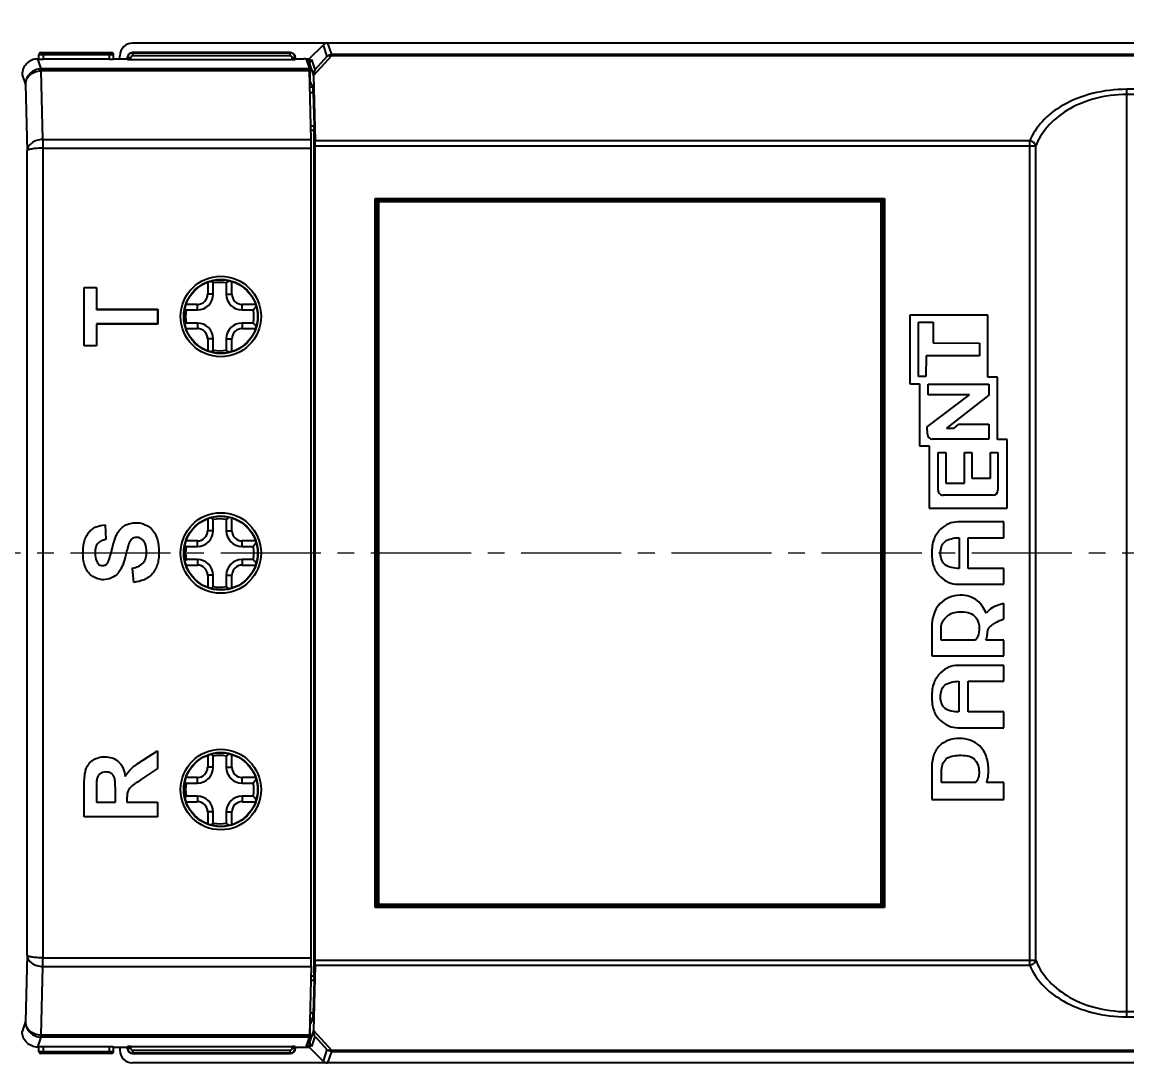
# Model space of a CAD drawing. Header units: millimetres. Extents: x 5329 to 6973, y -914 to -356.
# Drawn here: x 6425.6 to 6530.7, y -530 to -431 of the extents above; entities that cross this region are included whole.
import ezdxf

# ---------------------------------------------------------------- set-up
doc = ezdxf.new("R2010")
doc.units = ezdxf.units.MM
doc.header["$PDMODE"] = 3
doc.header["$PDSIZE"] = 1
doc.linetypes.add('CENTER', pattern=[17.8, 10.75, -2.35, 2.35, -2.35])
doc.linetypes.add('CENTER2', pattern=[28.575, 19.05, -3.175, 3.175, -3.175])
doc.layers.get('0').update_dxf_attribs({"linetype": 'CONTINUOUS'})
doc.layers.get('Defpoints').update_dxf_attribs({"linetype": 'CONTINUOUS'})
doc.layers.add('3', color=112, linetype='CENTER', lineweight=15)
doc.layers.add('Dim', color=1, linetype='CONTINUOUS')
doc.styles.add('OMI-1', font='arial.ttf', dxfattribs={"oblique": 1})
doc.dimstyles.new('1', dxfattribs={"dimtxt": 4, "dimasz": 2.5, "dimexe": 0.8, "dimexo": 0.3, "dimgap": 0.5, "dimtad": 1, "dimtoh": 1, "dimdec": 1, "dimzin": 0, "dimdsep": 46, "dimtxsty": 'OMI-1', "dimcen": 0, "dimclrd": 256, "dimclre": 256, "dimclrt": 256, "dimadec": 0, "dimazin": 0, "dimtfac": 0.8, "dimtdec": 1, "dimtix": 1, "dimtmove": 0, "dimatfit": 3, "dimfxl": 1, "dimtolj": 1, "dimtzin": 0, "dimarcsym": 0})

# ---------------------------------------------------------------- blocks, each defined once
blk = doc.blocks.new('*D6098')
at = {"layer": 'Defpoints', "color": 0}
for p in [(6396.95, -413.21), (6396.95, -446.49), (6650.95, -446.49)]:
    blk.add_point(p, dxfattribs=at)
at = {"layer": 'Dim', "lineweight": -2}
for p, q in [((6396.95, -446.19), (6396.95, -412.41)), ((6650.95, -446.19), (6650.95, -412.41)), ((6648.45, -413.21), (6399.45, -413.21))]:
    blk.add_line(p, q, dxfattribs=at)
at = {"layer": 'Dim'}
for points in [[(6399.45, -412.79), (6399.45, -413.62), (6396.95, -413.21)], [(6648.45, -413.62), (6648.45, -412.79), (6650.95, -413.21)]]:
    blk.add_solid(points, dxfattribs=at)
at = {"layer": 'Dim', "insert": (6523.95, -410.66), "char_height": 4, "attachment_point": 5, "style": 'OMI-1'}
blk.add_mtext('\\A1;254.0', dxfattribs=at)
blk = doc.blocks.new('*D6110')
at = {"layer": 'Defpoints', "color": 0}
for p in [(6656.95, -404.36), (6390.95, -445.05), (6656.95, -445.05)]:
    blk.add_point(p, dxfattribs=at)
at = {"layer": 'Dim', "lineweight": -2}
for p, q in [((6390.95, -444.75), (6390.95, -403.56)), ((6393.45, -404.36), (6654.45, -404.36)), ((6656.95, -444.75), (6656.95, -403.56))]:
    blk.add_line(p, q, dxfattribs=at)
at = {"layer": 'Dim'}
for points in [[(6393.45, -403.94), (6393.45, -404.77), (6390.95, -404.36)], [(6654.45, -404.77), (6654.45, -403.94), (6656.95, -404.36)]]:
    blk.add_solid(points, dxfattribs=at)
at = {"layer": 'Dim', "insert": (6523.95, -401.82), "char_height": 4, "attachment_point": 5, "style": 'OMI-1'}
blk.add_mtext('\\A1;266.0', dxfattribs=at)

msp = doc.modelspace()

# ---------------------------------------------------------------- linework, layer by layer
at = {"color": 7, "linetype": 'Continuous'}
for p, q in [((6640.75, -433.05), (6436.15, -433.05)), ((6452.95, -434.55), (6454.27, -433.23)), ((6454.27, -433.23), (6454.63, -434.32)), ((6454.69, -433.05), (6455.06, -434.14)), ((6427.47, -435.5), (6427.15, -434.55)), ((6427.15, -434.55), (6427.25, -434.55)), ((6427.25, -434.55), (6427.25, -434.15)), ((6434.35, -434.15), (6427.25, -434.15)), ((6427.45, -433.95), (6434.15, -433.95)), ((6427.65, -433.95), (6427.65, -434.57)), ((6433.95, -434.57), (6427.65, -434.57)), ((6433.95, -434.57), (6433.95, -433.95)), ((6434.35, -434.55), (6434.35, -434.15)), ((6434.35, -434.55), (6435.65, -434.55)), ((6434.95, -434.55), (6434.95, -434.25)), ((6435.65, -434.45), (6435.65, -434.55)), ((6435.66, -434.6), (6435.66, -434.45)), ((6435.96, -434.45), (6435.66, -434.45)), ((6435.96, -434.45), (6435.96, -434.61)), ((6435.96, -434.61), (6451.33, -434.61)), ((6436.15, -433.95), (6436.15, -434.27)), ((6451.15, -433.95), (6436.15, -433.95)), ((6436.15, -433.97), (6451.15, -433.97)), ((6451.15, -434.27), (6436.15, -434.27)), ((6451.15, -434.27), (6451.15, -433.95)), ((6451.33, -434.61), (6451.33, -434.45)), ((6451.63, -434.45), (6451.33, -434.45)), ((6451.63, -434.45), (6451.63, -434.6)), ((6451.65, -434.55), (6451.65, -434.45)), ((6451.65, -434.55), (6452.45, -434.55)), ((6452.57, -434.55), (6452.95, -434.55)), ((6452.65, -434.56), (6452.97, -435.5)), ((6453.09, -434.7), (6452.7, -434.7)), ((6453.11, -434.69), (6452.81, -435)), ((6452.95, -434.55), (6453.09, -434.7)), ((6453.1, -434.71), (6453.2, -434.61)), ((6453.52, -435.56), (6453.2, -434.61)), ((6455.06, -434.25), (6453.36, -436.14)), ((6454.63, -434.32), (6453.52, -435.56)), ((6455.06, -434.25), (6455.06, -434.14)), ((6576.43, -434.14), (6455.06, -434.14)), ((6576.09, -434.25), (6455.06, -434.25)), ((6425.65, -436.05), (6425.96, -436.99)), ((6427.62, -442.22), (6427.46, -435.68)), ((6452.98, -435.68), (6427.46, -435.68)), ((6452.97, -435.5), (6427.47, -435.5)), ((6453.14, -442.22), (6452.98, -435.68)), ((6453.02, -435.03), (6453.02, -436.67)), ((6453.36, -436.04), (6453.02, -435.03)), ((6425.96, -436.99), (6426.12, -443.3)), ((6453.02, -436.67), (6453.31, -437.24)), ((6453.36, -436.14), (6453.52, -442.34)), ((6453.31, -437.24), (6453.01, -437.24)), ((6453.34, -437.78), (6453.03, -437.78)), ((6453.34, -437.78), (6453.42, -440.9)), ((6530.72, -525.66), (6530.72, -437.44)), ((6564.06, -437.44), (6530.72, -437.44)), ((6564.06, -437.93), (6530.72, -437.93)), ((6453.11, -440.9), (6453.42, -440.9)), ((6427.62, -442.22), (6453.14, -442.22)), ((6453.12, -441.31), (6453.42, -441.31)), ((6453.42, -521.79), (6453.42, -441.31)), ((6521.48, -442.34), (6453.52, -442.34)), ((6521.48, -520.76), (6521.48, -442.34)), ((6426.12, -519.8), (6426.12, -443.3)), ((6427.62, -443.04), (6427.62, -520.06)), ((6427.62, -443.04), (6453.15, -443.04)), ((6453.15, -520.06), (6453.15, -443.04)), ((6453.52, -520.27), (6453.52, -442.83)), ((6453.52, -442.83), (6522.06, -442.83)), ((6522.06, -520.27), (6522.06, -442.83)), ((6459.22, -515.28), (6459.22, -447.82)), ((6459.42, -448.02), (6459.22, -447.82)), ((6459.22, -447.82), (6507.67, -447.82)), ((6459.26, -447.86), (6459.22, -447.82)), ((6459.29, -447.9), (6459.26, -447.86)), ((6459.41, -448.02), (6459.4, -448)), ((6459.42, -448.02), (6459.41, -448.02)), ((6459.42, -515.08), (6459.42, -448.02)), ((6459.42, -448.02), (6507.47, -448.02)), ((6459.45, -448.05), (6459.45, -515.05)), ((6507.45, -448.05), (6459.45, -448.05)), ((6459.55, -448.15), (6459.55, -514.95)), ((6507.35, -448.15), (6459.55, -448.15)), ((6507.35, -514.95), (6507.35, -448.15)), ((6507.45, -515.05), (6507.45, -448.05)), ((6507.47, -448.02), (6507.67, -447.82)), ((6507.47, -448.02), (6507.47, -515.08)), ((6507.47, -448.02), (6507.48, -448.02)), ((6507.48, -448.02), (6507.49, -448)), ((6507.6, -447.9), (6507.64, -447.86)), ((6507.64, -447.86), (6507.67, -447.82)), ((6507.67, -447.82), (6507.67, -515.28)), ((6443.3, -455.78), (6443.3, -456.93)), ((6443.82, -456.93), (6443.82, -455.86)), ((6445.07, -455.86), (6445.07, -456.93)), ((6445.6, -456.93), (6445.6, -455.72)), ((6431.55, -461.85), (6431.55, -456.29)), ((6431.56, -456.3), (6431.55, -456.29)), ((6431.55, -456.29), (6432.73, -456.29)), ((6431.56, -461.84), (6431.56, -456.3)), ((6431.56, -456.3), (6432.72, -456.3)), ((6432.72, -456.3), (6432.73, -456.29)), ((6432.72, -456.3), (6432.72, -458.37)), ((6432.73, -456.29), (6432.73, -458.36)), ((6443.82, -456.93), (6443.3, -456.93)), ((6445.07, -456.93), (6445.6, -456.93)), ((6442.32, -457.9), (6441.25, -457.9)), ((6442.32, -458.43), (6442.32, -457.9)), ((6446.57, -458.43), (6446.57, -457.9)), ((6447.85, -457.9), (6446.57, -457.9)), ((6432.72, -458.37), (6432.73, -458.36)), ((6432.72, -458.37), (6438.54, -458.37)), ((6432.73, -458.36), (6438.55, -458.36)), ((6438.54, -458.37), (6438.55, -458.36)), ((6438.54, -458.37), (6438.54, -459.76)), ((6438.55, -458.36), (6438.55, -459.77)), ((6441.26, -458.43), (6442.32, -458.43)), ((6446.57, -458.43), (6447.64, -458.43)), ((6510.08, -458.91), (6510.08, -465.44)), ((6517.51, -458.91), (6510.08, -458.91)), ((6517.51, -464.83), (6517.51, -458.91)), ((6432.72, -459.76), (6432.72, -461.84)), ((6432.72, -459.76), (6432.73, -459.77)), ((6438.54, -459.76), (6432.72, -459.76)), ((6432.73, -459.77), (6432.73, -461.85)), ((6438.55, -459.77), (6432.73, -459.77)), ((6438.54, -459.76), (6438.55, -459.77)), ((6441.25, -460.2), (6442.32, -460.2)), ((6442.32, -459.67), (6441.26, -459.67)), ((6442.32, -459.67), (6442.32, -460.2)), ((6446.57, -459.67), (6446.57, -460.2)), ((6447.64, -459.67), (6446.57, -459.67)), ((6446.57, -460.2), (6447.85, -460.2)), ((6510.89, -464.77), (6510.89, -459.58)), ((6510.89, -459.58), (6512.29, -459.58)), ((6512.29, -459.58), (6512.29, -461.57)), ((6443.3, -461.17), (6443.3, -462.32)), ((6443.82, -461.17), (6443.3, -461.17)), ((6443.82, -462.24), (6443.82, -461.17)), ((6445.07, -461.17), (6445.07, -462.24)), ((6445.07, -461.17), (6445.6, -461.17)), ((6445.6, -462.38), (6445.6, -461.17)), ((6431.56, -461.84), (6431.55, -461.85)), ((6432.73, -461.85), (6431.55, -461.85)), ((6432.72, -461.84), (6431.56, -461.84)), ((6432.72, -461.84), (6432.73, -461.85)), ((6512.29, -461.57), (6516.7, -461.58)), ((6516.7, -461.58), (6516.7, -462.78)), ((6511.62, -462.79), (6511.61, -464.77)), ((6516.7, -462.78), (6511.62, -462.79)), ((6510.08, -465.44), (6510.99, -465.44)), ((6511.61, -464.77), (6510.89, -464.77)), ((6510.99, -465.44), (6510.99, -471.36)), ((6518.42, -464.83), (6517.51, -464.83)), ((6518.42, -470.75), (6518.42, -464.83)), ((6511.74, -469.53), (6515.76, -466.5)), ((6511.83, -466.51), (6511.83, -465.48)), ((6511.83, -465.48), (6517.58, -465.48)), ((6515.76, -466.5), (6511.83, -466.51)), ((6517.58, -465.48), (6517.59, -466.52)), ((6517.59, -466.52), (6513.55, -469.67)), ((6511.75, -470.23), (6511.74, -469.53)), ((6513.55, -469.67), (6514.29, -469.67)), ((6514.29, -469.67), (6514.75, -469.3)), ((6514.75, -469.3), (6517.58, -469.29)), ((6517.58, -469.29), (6517.58, -470.71)), ((6517.58, -470.71), (6512.23, -470.71)), ((6510.99, -471.36), (6511.9, -471.36)), ((6511.9, -471.36), (6511.9, -477.28)), ((6519.34, -470.75), (6518.42, -470.75)), ((6519.34, -477.28), (6519.34, -470.75)), ((6512.77, -475.57), (6512.78, -471.98)), ((6512.78, -471.98), (6513.49, -471.98)), ((6513.49, -471.98), (6513.49, -474.9)), ((6515.26, -474.9), (6515.26, -471.98)), ((6515.26, -471.98), (6515.98, -471.98)), ((6515.98, -471.98), (6515.98, -474.42)), ((6517.74, -474.42), (6517.74, -471.98)), ((6517.74, -471.98), (6518.46, -471.98)), ((6518.46, -471.98), (6518.46, -475.56)), ((6513.49, -474.9), (6515.26, -474.9)), ((6515.98, -474.42), (6517.74, -474.42)), ((6517.97, -476.05), (6513.26, -476.06)), ((6511.9, -477.28), (6519.34, -477.28)), ((6433.54, -478.87), (6433.55, -478.86)), ((6433.54, -478.87), (6433.6, -480.26)), ((6435.4, -478.95), (6435.4, -478.94)), ((6436.51, -478.67), (6436.51, -478.66)), ((6437.63, -479), (6437.64, -478.99)), ((6443.3, -478.29), (6443.3, -479.43)), ((6443.82, -479.43), (6443.82, -478.36)), ((6445.07, -478.36), (6445.07, -479.43)), ((6445.6, -479.43), (6445.6, -478.22)), ((6519.03, -478.59), (6514.65, -478.59)), ((6519.03, -480.09), (6519.03, -478.59)), ((6432.01, -479.57), (6432.01, -479.56)), ((6434.69, -479.72), (6434.69, -479.71)), ((6436.51, -480.06), (6436.51, -480.07)), ((6438.41, -479.94), (6438.42, -479.94)), ((6443.82, -479.43), (6443.3, -479.43)), ((6445.07, -479.43), (6445.6, -479.43)), ((6514.77, -480.09), (6514.77, -483.01)), ((6515.64, -483.01), (6515.64, -480.09)), ((6515.64, -480.09), (6519.03, -480.09)), ((6432.83, -480.66), (6432.84, -480.66)), ((6433.6, -480.26), (6433.61, -480.27)), ((6435.78, -480.72), (6435.79, -480.73)), ((6436.09, -480.21), (6436.09, -480.22)), ((6437.2, -480.41), (6437.19, -480.42)), ((6442.32, -480.4), (6441.24, -480.4)), ((6441.26, -480.93), (6442.32, -480.93)), ((6442.32, -480.93), (6442.32, -480.4)), ((6446.57, -480.93), (6446.57, -480.4)), ((6447.85, -480.4), (6446.57, -480.4)), ((6446.57, -480.93), (6447.64, -480.93)), ((6431.44, -481.54), (6431.43, -481.54)), ((6432.59, -481.56), (6432.6, -481.56)), ((6434.19, -481.24), (6434.18, -481.24)), ((6435.48, -481.86), (6435.49, -481.86)), ((6437.49, -481.45), (6437.48, -481.45)), ((6438.66, -481.46), (6438.67, -481.46)), ((6442.32, -482.17), (6441.26, -482.17)), ((6442.32, -482.17), (6442.32, -482.7)), ((6446.57, -482.17), (6446.57, -482.7)), ((6447.64, -482.17), (6446.57, -482.17)), ((6431.68, -482.92), (6431.67, -482.92)), ((6432.84, -482.53), (6432.85, -482.52)), ((6433.29, -482.75), (6433.29, -482.75)), ((6433.72, -482.54), (6433.71, -482.54)), ((6436.15, -482.98), (6436.14, -482.97)), ((6436.28, -484.34), (6436.15, -482.98)), ((6437.16, -482.48), (6437.16, -482.47)), ((6441.24, -482.7), (6442.32, -482.7)), ((6446.57, -482.7), (6447.85, -482.7)), ((6519.03, -483.01), (6515.64, -483.01)), ((6519.03, -484.51), (6519.03, -483.01)), ((6432.39, -483.79), (6432.38, -483.8)), ((6433.38, -484.09), (6433.38, -484.1)), ((6434.79, -483.45), (6434.79, -483.45)), ((6436.28, -484.34), (6436.27, -484.35)), ((6438.06, -483.5), (6438.06, -483.5)), ((6443.3, -483.67), (6443.3, -484.81)), ((6443.82, -483.67), (6443.3, -483.67)), ((6443.82, -484.74), (6443.82, -483.67)), ((6445.07, -483.67), (6445.07, -484.74)), ((6445.07, -483.67), (6445.6, -483.67)), ((6445.6, -484.88), (6445.6, -483.67)), ((6514.65, -484.51), (6519.03, -484.51)), ((6519.03, -487.81), (6519.03, -486.36)), ((6512.17, -488.58), (6512.17, -491.34)), ((6513.05, -489.83), (6513.05, -488.63)), ((6516.32, -489.83), (6513.05, -489.83)), ((6519.03, -489.83), (6517.32, -489.83)), ((6519.03, -491.34), (6519.03, -489.83)), ((6512.17, -491.34), (6519.03, -491.34)), ((6519.03, -492.25), (6514.65, -492.25)), ((6519.03, -493.75), (6519.03, -492.25)), ((6514.74, -493.75), (6514.74, -496.67)), ((6515.64, -496.67), (6515.64, -493.75)), ((6515.64, -493.75), (6519.03, -493.75)), ((6519.03, -496.67), (6515.64, -496.67)), ((6519.03, -498.17), (6519.03, -496.67)), ((6514.65, -498.17), (6519.03, -498.17)), ((6437.19, -501.22), (6438.54, -500.37)), ((6438.54, -500.37), (6438.54, -502.04)), ((6443.3, -500.78), (6443.3, -501.93)), ((6443.82, -501.93), (6443.82, -500.86)), ((6445.07, -500.86), (6445.07, -501.93)), ((6445.6, -501.93), (6445.6, -500.72)), ((6438.54, -502.04), (6437.02, -503.06)), ((6438.54, -502.04), (6438.55, -502.05)), ((6443.82, -501.93), (6443.3, -501.93)), ((6445.07, -501.93), (6445.6, -501.93)), ((6512.17, -502.24), (6512.17, -505)), ((6437.02, -503.06), (6437.03, -503.07)), ((6442.32, -502.9), (6441.25, -502.9)), ((6442.32, -503.43), (6442.32, -502.9)), ((6446.57, -503.43), (6446.57, -502.9)), ((6447.85, -502.9), (6446.57, -502.9)), ((6513.09, -503.39), (6513.09, -502.29)), ((6431.56, -506.64), (6431.56, -503.67)), ((6432.72, -504.13), (6432.72, -505.25)), ((6434.52, -505.25), (6434.52, -504.19)), ((6435.7, -504.24), (6435.71, -504.24)), ((6435.99, -503.81), (6436, -503.81)), ((6441.26, -503.43), (6442.32, -503.43)), ((6446.57, -503.43), (6447.64, -503.43)), ((6516.34, -503.39), (6513.09, -503.39)), ((6519.03, -503.39), (6517.37, -503.39)), ((6519.03, -505), (6519.03, -503.39)), ((6432.72, -505.25), (6434.52, -505.25)), ((6435.62, -504.95), (6435.62, -505.25)), ((6435.63, -504.95), (6435.62, -504.95)), ((6435.62, -505.25), (6438.54, -505.25)), ((6438.54, -505.25), (6438.54, -506.64)), ((6441.25, -505.2), (6442.32, -505.2)), ((6442.32, -504.67), (6441.26, -504.67)), ((6442.32, -504.67), (6442.32, -505.2)), ((6446.57, -504.67), (6446.57, -505.2)), ((6447.64, -504.67), (6446.57, -504.67)), ((6446.57, -505.2), (6447.85, -505.2)), ((6512.17, -505), (6519.03, -505)), ((6443.3, -506.17), (6443.3, -507.32)), ((6443.82, -506.17), (6443.3, -506.17)), ((6443.82, -507.24), (6443.82, -506.17)), ((6445.07, -506.17), (6445.07, -507.24)), ((6445.07, -506.17), (6445.6, -506.17)), ((6445.6, -507.38), (6445.6, -506.17)), ((6438.54, -506.64), (6431.56, -506.64)), ((6459.42, -515.08), (6459.22, -515.28)), ((6459.26, -515.24), (6459.22, -515.28)), ((6507.67, -515.28), (6459.22, -515.28)), ((6459.29, -515.2), (6459.26, -515.24)), ((6459.41, -515.08), (6459.4, -515.09)), ((6459.42, -515.08), (6459.41, -515.08)), ((6507.47, -515.08), (6459.42, -515.08)), ((6459.45, -515.05), (6507.45, -515.05)), ((6459.55, -514.95), (6507.35, -514.95)), ((6507.47, -515.08), (6507.67, -515.28)), ((6507.47, -515.08), (6507.48, -515.08)), ((6507.48, -515.08), (6507.49, -515.09)), ((6507.6, -515.2), (6507.64, -515.24)), ((6507.64, -515.24), (6507.67, -515.28)), ((6426.12, -519.8), (6425.96, -526.1)), ((6427.62, -520.06), (6453.15, -520.06)), ((6427.46, -527.42), (6427.62, -520.88)), ((6427.62, -520.88), (6453.14, -520.88)), ((6453.14, -520.88), (6452.98, -527.42)), ((6453.52, -520.76), (6453.36, -526.96)), ((6453.52, -520.27), (6522.06, -520.27)), ((6453.52, -520.76), (6521.48, -520.76)), ((6453.42, -522.2), (6453.11, -522.2)), ((6453.42, -521.79), (6453.12, -521.79)), ((6453.42, -522.2), (6453.34, -525.32)), ((6453.34, -525.32), (6453.03, -525.32)), ((6530.72, -525.17), (6539.98, -525.17)), ((6425.96, -526.1), (6425.65, -527.05)), ((6453.31, -525.86), (6453.01, -525.86)), ((6453.31, -525.86), (6453.02, -526.43)), ((6530.72, -525.66), (6539.98, -525.66)), ((6452.98, -527.42), (6427.46, -527.42)), ((6453.02, -526.43), (6453.02, -528.07)), ((6453.02, -528.07), (6453.36, -527.05)), ((6453.36, -526.96), (6455.06, -528.85)), ((6427.15, -528.55), (6427.47, -527.6)), ((6452.97, -527.6), (6427.47, -527.6)), ((6435.66, -528.65), (6435.66, -528.5)), ((6435.96, -528.49), (6435.96, -528.65)), ((6435.96, -528.49), (6451.33, -528.49)), ((6451.33, -528.65), (6451.33, -528.49)), ((6451.63, -528.5), (6451.63, -528.65)), ((6452.65, -528.54), (6452.97, -527.6)), ((6452.7, -528.4), (6453.09, -528.4)), ((6453.11, -528.41), (6452.81, -528.1)), ((6452.95, -528.55), (6453.09, -528.4)), ((6453.2, -528.49), (6453.1, -528.39)), ((6453.2, -528.49), (6453.52, -527.54)), ((6453.52, -527.54), (6454.63, -528.78)), ((6427.15, -528.55), (6427.25, -528.55)), ((6427.25, -528.95), (6427.25, -528.55)), ((6427.25, -528.95), (6434.35, -528.95)), ((6434.15, -529.15), (6427.45, -529.15)), ((6427.65, -528.53), (6427.65, -529.15)), ((6433.95, -528.53), (6427.65, -528.53)), ((6433.95, -529.15), (6433.95, -528.53)), ((6434.35, -528.95), (6434.35, -528.55)), ((6434.35, -528.55), (6435.65, -528.55)), ((6434.95, -528.55), (6434.95, -528.85)), ((6435.65, -528.55), (6435.65, -528.65)), ((6435.66, -528.65), (6435.96, -528.65)), ((6436.15, -528.83), (6436.15, -529.15)), ((6436.15, -528.83), (6451.15, -528.83)), ((6451.15, -529.13), (6436.15, -529.13)), ((6436.15, -529.15), (6451.15, -529.15)), ((6451.15, -529.15), (6451.15, -528.83)), ((6451.33, -528.65), (6451.63, -528.65)), ((6451.65, -528.65), (6451.65, -528.55)), ((6451.65, -528.55), (6452.45, -528.55)), ((6452.57, -528.55), (6452.95, -528.55)), ((6454.27, -529.87), (6452.95, -528.55)), ((6454.63, -528.78), (6454.27, -529.87)), ((6455.06, -528.96), (6454.69, -530.05)), ((6455.06, -528.96), (6455.06, -528.85)), ((6455.06, -528.85), (6540.42, -528.85)), ((6455.06, -528.96), (6540.42, -528.96)), ((6640.75, -530.05), (6436.15, -530.05))]:
    msp.add_line(p, q, dxfattribs=at)
for centre, radius in [((6444.55, -459.05), 3.83), ((6444.55, -459.05), 3.53), ((6444.55, -459.05), 3.5), ((6444.55, -481.55), 3.83), ((6444.55, -481.55), 3.53), ((6444.55, -481.55), 3.5), ((6444.55, -504.05), 3.83), ((6444.55, -504.05), 3.53), ((6444.55, -504.05), 3.5)]:
    msp.add_circle(centre, radius, dxfattribs=at)
for centre, radius, start, end in [((6427.45, -434.15), 0.2, 90, 180), ((6434.15, -434.15), 0.2, 0, 90), ((6436.15, -434.45), 0.5, 90, 180), ((6436.15, -434.45), 0.484, 90, 180), ((6436.15, -434.45), 0.184, 90, 180), ((6451.15, -434.45), 0.5, 0, 90), ((6451.15, -434.45), 0.484, 0, 90), ((6451.15, -434.45), 0.184, 0, 90), ((6444.45, -459.05), 3.25, 78.9786, 101.0214), ((6442.32, -456.93), 1.5, 270, 0), ((6442.32, -456.93), 0.971, 270, 0), ((6446.57, -456.93), 1.5, 180, 270), ((6446.57, -456.93), 0.971, 180, 270), ((6444.45, -459.05), 3.25, 168.9786, 191.0214), ((6444.45, -459.05), 3.25, 348.9786, 11.0214), ((6442.32, -461.17), 1.5, 0, 90), ((6442.32, -461.17), 0.971, 0, 90), ((6446.57, -461.17), 1.5, 90, 180), ((6446.57, -461.17), 0.971, 90, 180), ((6444.45, -459.05), 3.25, 258.9786, 281.0214), ((6512.23, -470.23), 0.486, 180.2374, 270), ((6513.26, -475.57), 0.486, 179.9532, 270.0946), ((6517.97, -475.56), 0.486, 270.0946, 0.0249), ((6444.45, -481.55), 3.25, 78.9786, 101.0214), ((6442.32, -479.43), 1.5, 270, 0), ((6442.32, -479.43), 0.971, 270, 0), ((6446.57, -479.43), 1.5, 180, 270), ((6446.57, -479.43), 0.971, 180, 270), ((6444.45, -481.55), 3.25, 168.9786, 191.0214), ((6444.45, -481.55), 3.25, 348.9786, 11.0214), ((6442.32, -483.67), 1.5, 0, 90), ((6446.57, -483.67), 1.5, 90, 180), ((6442.32, -483.67), 0.971, 0, 90), ((6446.57, -483.67), 0.971, 90, 180), ((6444.45, -481.55), 3.25, 258.9786, 281.0214), ((6444.45, -504.05), 3.25, 78.9786, 101.0214), ((6442.32, -501.93), 1.5, 270, 0), ((6442.32, -501.93), 0.971, 270, 0), ((6446.57, -501.93), 1.5, 180, 270), ((6446.57, -501.93), 0.971, 180, 270), ((6444.45, -504.05), 3.25, 168.9786, 191.0214), ((6444.45, -504.05), 3.25, 348.9786, 11.0214), ((6442.32, -506.17), 1.5, 0, 90), ((6442.32, -506.17), 0.971, 0, 90), ((6446.57, -506.17), 1.5, 90, 180), ((6446.57, -506.17), 0.971, 90, 180), ((6444.45, -504.05), 3.25, 258.9786, 281.0214), ((6427.45, -528.95), 0.2, 180, 270), ((6434.15, -528.95), 0.2, 270, 0), ((6436.15, -528.65), 0.5, 180, 270), ((6436.15, -528.65), 0.484, 180, 270), ((6436.15, -528.65), 0.184, 180, 270), ((6451.15, -528.65), 0.5, 270, 0), ((6451.15, -528.65), 0.484, 270, 0), ((6451.15, -528.65), 0.184, 270, 0)]:
    msp.add_arc(centre, radius, start, end, dxfattribs=at)
for centre, major_axis, ratio, start_param, end_param in [((6436.15, -434.25), (0, 1.2), 0.999411, 0, 1.570796), ((6454.7, -433.65), (-0.19, 0.57), 0.998478, -0.32105, 0.463891), ((6427.65, -434.55), (0.4, 0), 0.052408, -3.141593, -1.570796), ((6433.95, -434.55), (0.4, 0), 0.052408, -1.570796, 0), ((6435.96, -434.6), (0.3, 0), 0.052408, -3.124139, -1.570796), ((6451.33, -434.6), (0.3, 0), 0.052408, -1.570796, -0.017453), ((6452.45, -434.56), (0.2, 0), 0.052408, 0.017453, 1.570796), ((6452.79, -435), (0.3, 0.3), 0.034899, -1.535868, 0.000021), ((6452.97, -436.5), (0, 1), 0.017455, -0.610865, -0.05236), ((6453.36, -436.64), (-0.012, 0.884), 0.017061, -0.972734, -0.838482), ((6453.31, -440.24), (0, 3), 0.017455, -0.610865, -0.034907), ((6453.41, -441.31), (0, 0.5), 0.017455, -1.570796, -0.610865), ((6453.13, -443.04), (0, 1), 0.017455, -1.570796, -0.610865), ((6453.51, -442.83), (0, 0.6), 0.017455, -1.570796, -0.610865), ((6453.13, -520.06), (0, 1), 0.017455, -2.530727, -1.570796), ((6453.51, -520.27), (0, 0.6), 0.017455, -2.530727, -1.570796), ((6453.41, -521.79), (0, 0.5), 0.017455, -2.530727, -1.570796), ((6453.31, -522.86), (0, 3), 0.017455, -3.106686, -2.530727), ((6452.97, -526.6), (0, 1), 0.017455, -3.089233, -2.530727), ((6453.36, -526.46), (0.012, 0.884), 0.017061, -2.303111, -2.168859), ((6435.96, -528.5), (0.3, 0), 0.052408, 1.570796, 3.124139), ((6451.33, -528.5), (0.3, 0), 0.052408, 0.017453, 1.570796), ((6452.79, -528.1), (0.3, -0.3), 0.034899, -0.000021, 1.535868), ((6427.65, -528.55), (0.4, 0), 0.052408, 1.570796, 3.141593), ((6433.95, -528.55), (0.4, 0), 0.052408, 0, 1.570796), ((6436.15, -528.85), (0, -1.2), 0.999411, -1.570796, 0), ((6452.45, -528.54), (0.2, 0), 0.052408, -1.570796, -0.017453), ((6454.7, -529.45), (0.19, 0.57), 0.998478, -3.605484, -2.820542)]:
    msp.add_ellipse(centre, major_axis=major_axis, ratio=ratio, start_param=start_param, end_param=end_param, dxfattribs=at)
for points, knots in [([(6427.15, -434.55), (6426.95, -434.55), (6426.56, -434.63), (6426.06, -434.96), (6425.73, -435.46), (6425.65, -435.85), (6425.65, -436.05)], [0, 0, 0, 0, 0.250016, 0.499935, 0.749909, 1, 1, 1, 1]), ([(6453.02, -435.03), (6453.02, -434.97), (6453.05, -434.86), (6453.08, -434.74), (6453.11, -434.69)], [0, 0, 0, 0, 0.498868, 1, 1, 1, 1]), ([(6454.63, -434.32), (6454.69, -434.27), (6454.83, -434.21), (6454.98, -434.23), (6455.06, -434.25)], [0, 0, 0, 0, 0.465464, 1, 1, 1, 1]), ([(6427.47, -435.5), (6427.27, -435.5), (6426.88, -435.58), (6426.38, -435.91), (6426.04, -436.41), (6425.96, -436.8), (6425.96, -436.99)], [0, 0, 0, 0, 0.251161, 0.501734, 0.751293, 1, 1, 1, 1]), ([(6425.96, -436.99), (6425.96, -436.82), (6426.05, -436.47), (6426.39, -436.04), (6426.88, -435.75), (6427.27, -435.69), (6427.46, -435.68)], [0, 0, 0, 0, 0.23338, 0.477244, 0.73428, 1, 1, 1, 1]), ([(6427.47, -435.5), (6427.46, -435.52), (6427.46, -435.58), (6427.46, -435.64), (6427.46, -435.68)], [0, 0, 0, 0, 0.296061, 1, 1, 1, 1]), ([(6453.52, -435.56), (6453.49, -435.59), (6453.4, -435.74), (6453.36, -435.91), (6453.36, -436.04)], [0, 0, 0, 0, 0.228365, 1, 1, 1, 1]), ([(6530.72, -437.44), (6529.61, -437.44), (6527.5, -437.69), (6524.72, -438.77), (6522.64, -440.33), (6521.75, -441.67), (6521.48, -442.34)], [0, 0, 0, 0, 0.301535, 0.572688, 0.803232, 1, 1, 1, 1]), ([(6530.72, -437.93), (6529.67, -437.93), (6527.67, -438.19), (6525.05, -439.28), (6523.12, -440.86), (6522.3, -442.18), (6522.06, -442.83)], [0, 0, 0, 0, 0.299145, 0.568422, 0.799431, 1, 1, 1, 1]), ([(6427.62, -442.22), (6427.43, -442.22), (6427.05, -442.28), (6426.56, -442.51), (6426.22, -442.86), (6426.12, -443.16), (6426.12, -443.3)], [0, 0, 0, 0, 0.288059, 0.555352, 0.790619, 1, 1, 1, 1]), ([(6427.62, -442.22), (6427.62, -442.28), (6427.62, -442.55), (6427.62, -442.82), (6427.62, -443.04)], [0, 0, 0, 0, 0.19504, 1, 1, 1, 1]), ([(6522.06, -442.83), (6522.04, -442.71), (6521.87, -442.47), (6521.62, -442.36), (6521.48, -442.34)], [0, 0, 0, 0, 0.477071, 1, 1, 1, 1]), ([(6427.62, -443.04), (6427.43, -443.04), (6427.08, -443.05), (6426.61, -443.1), (6426.31, -443.17), (6426.16, -443.24), (6426.12, -443.28), (6426.12, -443.3)], [0, 0, 0, 0, 0.368271, 0.681687, 0.897422, 0.961462, 1, 1, 1, 1]), ([(6443.82, -455.86), (6443.81, -455.84), (6443.73, -455.79), (6443.66, -455.73), (6443.61, -455.68)], [0, 0, 0, 0, 0.251903, 1, 1, 1, 1]), ([(6445.07, -455.86), (6445.09, -455.84), (6445.18, -455.77), (6445.27, -455.7), (6445.34, -455.64)], [0, 0, 0, 0, 0.252326, 1, 1, 1, 1]), ([(6447.64, -458.43), (6447.66, -458.4), (6447.75, -458.29), (6447.84, -458.17), (6447.91, -458.09)], [0, 0, 0, 0, 0.252873, 1, 1, 1, 1]), ([(6441.26, -458.43), (6441.25, -458.42), (6441.21, -458.37), (6441.17, -458.32), (6441.14, -458.28)], [0, 0, 0, 0, 0.251307, 1, 1, 1, 1]), ([(6441.26, -459.67), (6441.25, -459.68), (6441.21, -459.73), (6441.17, -459.78), (6441.14, -459.82)], [0, 0, 0, 0, 0.251297, 1, 1, 1, 1]), ([(6447.64, -459.67), (6447.66, -459.7), (6447.75, -459.81), (6447.84, -459.93), (6447.91, -460.01)], [0, 0, 0, 0, 0.25287, 1, 1, 1, 1]), ([(6443.82, -462.24), (6443.81, -462.25), (6443.73, -462.31), (6443.66, -462.37), (6443.61, -462.42)], [0, 0, 0, 0, 0.251903, 1, 1, 1, 1]), ([(6445.07, -462.24), (6445.09, -462.26), (6445.18, -462.33), (6445.27, -462.4), (6445.34, -462.46)], [0, 0, 0, 0, 0.252325, 1, 1, 1, 1]), ([(6432.01, -479.57), (6432.11, -479.46), (6432.32, -479.26), (6432.82, -478.97), (6433.25, -478.88), (6433.54, -478.87)], [0, 0, 0, 0, 0.250545, 0.501089, 1, 1, 1, 1]), ([(6434.69, -479.72), (6434.77, -479.56), (6434.98, -479.27), (6435.25, -479.04), (6435.4, -478.95)], [0, 0, 0, 0, 0.500082, 1, 1, 1, 1]), ([(6435.4, -478.95), (6435.56, -478.85), (6435.93, -478.7), (6436.32, -478.67), (6436.51, -478.67)], [0, 0, 0, 0, 0.499588, 1, 1, 1, 1]), ([(6436.51, -478.67), (6436.71, -478.67), (6437.1, -478.72), (6437.46, -478.89), (6437.63, -479)], [0, 0, 0, 0, 0.499882, 1, 1, 1, 1]), ([(6437.63, -479), (6437.81, -479.11), (6438.12, -479.39), (6438.33, -479.75), (6438.41, -479.94)], [0, 0, 0, 0, 0.499818, 1, 1, 1, 1]), ([(6443.82, -478.36), (6443.81, -478.34), (6443.73, -478.29), (6443.66, -478.23), (6443.61, -478.18)], [0, 0, 0, 0, 0.251899, 1, 1, 1, 1]), ([(6445.07, -478.36), (6445.09, -478.34), (6445.18, -478.27), (6445.27, -478.19), (6445.34, -478.14)], [0, 0, 0, 0, 0.252343, 1, 1, 1, 1]), ([(6514.65, -478.59), (6514.35, -478.59), (6513.74, -478.71), (6512.92, -479.27), (6512.24, -480.24), (6512.17, -481.11), (6512.17, -481.57)], [0, 0, 0, 0, 0.203752, 0.42072, 0.676809, 1, 1, 1, 1]), ([(6431.44, -481.54), (6431.44, -481.37), (6431.45, -481.02), (6431.54, -480.5), (6431.71, -480), (6431.9, -479.7), (6432.01, -479.57)], [0, 0, 0, 0, 0.250205, 0.50034, 0.750309, 1, 1, 1, 1]), ([(6434.19, -481.24), (6434.25, -480.98), (6434.39, -480.46), (6434.57, -479.95), (6434.69, -479.72)], [0, 0, 0, 0, 0.500128, 1, 1, 1, 1]), ([(6436.51, -480.06), (6436.44, -480.06), (6436.28, -480.09), (6436.15, -480.16), (6436.09, -480.21)], [0, 0, 0, 0, 0.500178, 1, 1, 1, 1]), ([(6437.2, -480.41), (6437.11, -480.31), (6436.91, -480.13), (6436.65, -480.06), (6436.51, -480.06)], [0, 0, 0, 0, 0.500964, 1, 1, 1, 1]), ([(6438.41, -479.94), (6438.46, -480.06), (6438.62, -480.55), (6438.66, -481.07), (6438.66, -481.46)], [0, 0, 0, 0, 0.250437, 1, 1, 1, 1]), ([(6514.77, -483.01), (6514.76, -483.01), (6514.52, -483.01), (6514.07, -482.96), (6513.43, -482.75), (6513.07, -482.21), (6512.95, -481.58), (6513.05, -480.95), (6513.39, -480.38), (6514.04, -480.16), (6514.51, -480.08), (6514.76, -480.09), (6514.77, -480.09)], [0, 0, 0, 0, 0.005412, 0.137632, 0.263122, 0.367241, 0.496164, 0.621107, 0.725471, 0.856375, 0.994744, 1, 1, 1, 1]), ([(6432.83, -480.66), (6432.78, -480.72), (6432.62, -481), (6432.59, -481.32), (6432.59, -481.56)], [0, 0, 0, 0, 0.251102, 1, 1, 1, 1]), ([(6433.6, -480.26), (6433.46, -480.29), (6433.17, -480.37), (6432.92, -480.54), (6432.83, -480.66)], [0, 0, 0, 0, 0.501236, 1, 1, 1, 1]), ([(6435.78, -480.72), (6435.75, -480.82), (6435.7, -481), (6435.59, -481.38), (6435.52, -481.67), (6435.48, -481.86)], [0, 0, 0, 0, 0.249982, 0.499987, 1, 1, 1, 1]), ([(6436.09, -480.21), (6436.01, -480.28), (6435.89, -480.44), (6435.82, -480.63), (6435.78, -480.72)], [0, 0, 0, 0, 0.499355, 1, 1, 1, 1]), ([(6437.49, -481.45), (6437.49, -481.18), (6437.45, -480.8), (6437.26, -480.48), (6437.2, -480.41)], [0, 0, 0, 0, 0.749041, 1, 1, 1, 1]), ([(6441.26, -480.93), (6441.25, -480.92), (6441.2, -480.87), (6441.16, -480.82), (6441.13, -480.78)], [0, 0, 0, 0, 0.251327, 1, 1, 1, 1]), ([(6447.64, -480.93), (6447.66, -480.9), (6447.75, -480.79), (6447.84, -480.67), (6447.91, -480.59)], [0, 0, 0, 0, 0.252873, 1, 1, 1, 1]), ([(6431.68, -482.92), (6431.63, -482.81), (6431.48, -482.37), (6431.44, -481.89), (6431.44, -481.54)], [0, 0, 0, 0, 0.250482, 1, 1, 1, 1]), ([(6432.59, -481.56), (6432.59, -481.81), (6432.63, -482.16), (6432.79, -482.46), (6432.84, -482.53)], [0, 0, 0, 0, 0.748955, 1, 1, 1, 1]), ([(6433.72, -482.54), (6433.8, -482.45), (6433.9, -482.24), (6434.01, -481.91), (6434.11, -481.58), (6434.16, -481.35), (6434.19, -481.24)], [0, 0, 0, 0, 0.250009, 0.499884, 0.749979, 1, 1, 1, 1]), ([(6435.48, -481.86), (6435.41, -482.14), (6435.28, -482.56), (6435.04, -483.09), (6434.88, -483.34), (6434.79, -483.45)], [0, 0, 0, 0, 0.49972, 0.749978, 1, 1, 1, 1]), ([(6437.16, -482.48), (6437.28, -482.34), (6437.45, -482), (6437.49, -481.63), (6437.49, -481.45)], [0, 0, 0, 0, 0.499092, 1, 1, 1, 1]), ([(6438.66, -481.46), (6438.66, -481.64), (6438.65, -482), (6438.56, -482.54), (6438.37, -483.05), (6438.17, -483.36), (6438.06, -483.5)], [0, 0, 0, 0, 0.250193, 0.500308, 0.750262, 1, 1, 1, 1]), ([(6441.26, -482.17), (6441.25, -482.18), (6441.2, -482.23), (6441.16, -482.28), (6441.13, -482.32)], [0, 0, 0, 0, 0.251327, 1, 1, 1, 1]), ([(6447.64, -482.17), (6447.66, -482.2), (6447.75, -482.31), (6447.84, -482.43), (6447.91, -482.51)], [0, 0, 0, 0, 0.252873, 1, 1, 1, 1]), ([(6512.17, -481.57), (6512.17, -482.03), (6512.24, -482.88), (6512.92, -483.83), (6513.74, -484.39), (6514.35, -484.51), (6514.65, -484.51)], [0, 0, 0, 0, 0.321075, 0.575157, 0.794226, 1, 1, 1, 1]), ([(6432.39, -483.79), (6432.23, -483.69), (6431.94, -483.43), (6431.75, -483.09), (6431.68, -482.92)], [0, 0, 0, 0, 0.499735, 1, 1, 1, 1]), ([(6432.84, -482.53), (6432.89, -482.6), (6433.02, -482.72), (6433.2, -482.75), (6433.29, -482.75)], [0, 0, 0, 0, 0.500103, 1, 1, 1, 1]), ([(6433.29, -482.75), (6433.37, -482.75), (6433.54, -482.72), (6433.67, -482.61), (6433.72, -482.54)], [0, 0, 0, 0, 0.499653, 1, 1, 1, 1]), ([(6436.15, -482.98), (6436.34, -482.95), (6436.71, -482.85), (6437.04, -482.63), (6437.16, -482.48)], [0, 0, 0, 0, 0.501019, 1, 1, 1, 1]), ([(6433.38, -484.09), (6433.21, -484.09), (6432.86, -484.04), (6432.54, -483.88), (6432.39, -483.79)], [0, 0, 0, 0, 0.499897, 1, 1, 1, 1]), ([(6434.79, -483.45), (6434.61, -483.64), (6434.18, -483.98), (6433.65, -484.09), (6433.38, -484.09)], [0, 0, 0, 0, 0.500198, 1, 1, 1, 1]), ([(6438.06, -483.5), (6437.95, -483.62), (6437.7, -483.85), (6437.11, -484.18), (6436.61, -484.3), (6436.28, -484.34)], [0, 0, 0, 0, 0.250314, 0.500667, 1, 1, 1, 1]), ([(6443.82, -484.74), (6443.81, -484.75), (6443.73, -484.81), (6443.66, -484.87), (6443.61, -484.91)], [0, 0, 0, 0, 0.251899, 1, 1, 1, 1]), ([(6445.07, -484.74), (6445.09, -484.76), (6445.18, -484.83), (6445.27, -484.9), (6445.34, -484.96)], [0, 0, 0, 0, 0.252343, 1, 1, 1, 1]), ([(6517.34, -487.27), (6517.15, -486.84), (6516.73, -486.15), (6515.76, -485.63), (6514.47, -485.47), (6512.6, -486.17), (6512.17, -487.8), (6512.17, -488.58)], [0, 0, 0, 0, 0.185947, 0.301159, 0.420412, 0.690591, 1, 1, 1, 1]), ([(6519.03, -486.36), (6518.88, -486.4), (6518.5, -486.51), (6517.87, -486.72), (6517.51, -487.08), (6517.34, -487.27)], [0, 0, 0, 0, 0.234098, 0.607658, 1, 1, 1, 1]), ([(6513.05, -488.63), (6513.05, -488.23), (6513.43, -487.63), (6514.16, -487.2), (6514.88, -487.1), (6515.59, -487.18), (6516.08, -487.37), (6516.24, -487.55)], [0, 0, 0, 0, 0.29679, 0.462673, 0.630097, 0.821919, 1, 1, 1, 1]), ([(6516.24, -487.55), (6516.54, -487.87), (6516.75, -488.53), (6516.61, -489.32), (6516.46, -489.69), (6516.32, -489.83)], [0, 0, 0, 0, 0.537186, 0.751987, 1, 1, 1, 1]), ([(6517.52, -488.76), (6517.61, -488.62), (6517.86, -488.42), (6518.27, -488.13), (6518.67, -487.95), (6518.93, -487.85), (6519.03, -487.81)], [0, 0, 0, 0, 0.269847, 0.530763, 0.8247, 1, 1, 1, 1]), ([(6514.65, -492.25), (6514.35, -492.25), (6513.74, -492.37), (6512.92, -492.93), (6512.24, -493.9), (6512.17, -494.77), (6512.17, -495.23)], [0, 0, 0, 0, 0.203752, 0.42072, 0.676809, 1, 1, 1, 1]), ([(6514.74, -496.67), (6514.51, -496.67), (6514.07, -496.62), (6513.43, -496.41), (6513.07, -495.87), (6512.95, -495.24), (6513.05, -494.61), (6513.39, -494.04), (6514.04, -493.82), (6514.5, -493.75), (6514.74, -493.75)], [0, 0, 0, 0, 0.133645, 0.260489, 0.36573, 0.496043, 0.622334, 0.727823, 0.860139, 1, 1, 1, 1]), ([(6512.17, -495.23), (6512.17, -495.69), (6512.24, -496.54), (6512.92, -497.49), (6513.74, -498.05), (6514.35, -498.17), (6514.65, -498.17)], [0, 0, 0, 0, 0.321075, 0.575157, 0.794226, 1, 1, 1, 1]), ([(6517.37, -503.39), (6517.41, -503.28), (6517.53, -502.93), (6517.59, -502.11), (6517.47, -500.99), (6516.85, -499.87), (6515.84, -499.31), (6514.78, -499.11), (6513.69, -499.31), (6512.71, -499.92), (6512.37, -500.61), (6512.28, -500.97)], [0, 0, 0, 0, 0.03843, 0.122794, 0.266939, 0.406237, 0.523516, 0.634092, 0.75797, 0.878502, 1, 1, 1, 1]), ([(6432.41, -501.24), (6432.58, -501.14), (6432.93, -500.98), (6433.32, -500.93), (6433.51, -500.93)], [0, 0, 0, 0, 0.499866, 1, 1, 1, 1]), ([(6433.51, -500.93), (6433.74, -500.93), (6434.22, -501), (6434.63, -501.24), (6434.81, -501.4)], [0, 0, 0, 0, 0.500505, 1, 1, 1, 1]), ([(6443.82, -500.86), (6443.81, -500.84), (6443.73, -500.79), (6443.66, -500.73), (6443.61, -500.68)], [0, 0, 0, 0, 0.251903, 1, 1, 1, 1]), ([(6445.07, -500.86), (6445.09, -500.84), (6445.18, -500.77), (6445.27, -500.7), (6445.34, -500.64)], [0, 0, 0, 0, 0.252326, 1, 1, 1, 1]), ([(6513.09, -502.29), (6513.09, -501.88), (6513.3, -501.16), (6514.13, -500.82), (6515.03, -500.76), (6515.82, -500.82), (6516.18, -501.14)], [0, 0, 0, 0, 0.309718, 0.471211, 0.644696, 1, 1, 1, 1]), ([(6431.56, -503.67), (6431.56, -503.4), (6431.57, -502.99), (6431.64, -502.45), (6431.7, -502.18), (6431.75, -502.05)], [0, 0, 0, 0, 0.499813, 0.750004, 1, 1, 1, 1]), ([(6431.75, -502.05), (6431.81, -501.88), (6431.99, -501.57), (6432.26, -501.33), (6432.41, -501.24)], [0, 0, 0, 0, 0.499821, 1, 1, 1, 1]), ([(6434.81, -501.4), (6434.91, -501.48), (6435.08, -501.68), (6435.33, -502.15), (6435.42, -502.54), (6435.45, -502.8)], [0, 0, 0, 0, 0.250218, 0.500517, 1, 1, 1, 1]), ([(6436.05, -502.03), (6436.14, -501.95), (6436.32, -501.8), (6436.7, -501.53), (6436.99, -501.34), (6437.19, -501.22)], [0, 0, 0, 0, 0.249989, 0.500078, 1, 1, 1, 1]), ([(6432.75, -503.1), (6432.74, -503.14), (6432.74, -503.23), (6432.73, -503.4), (6432.73, -503.7), (6432.72, -503.96), (6432.72, -504.13)], [0, 0, 0, 0, 0.125, 0.249989, 0.499995, 1, 1, 1, 1]), ([(6433.03, -502.57), (6432.95, -502.63), (6432.82, -502.8), (6432.77, -503), (6432.75, -503.1)], [0, 0, 0, 0, 0.499493, 1, 1, 1, 1]), ([(6433.6, -502.37), (6433.5, -502.37), (6433.29, -502.4), (6433.11, -502.5), (6433.03, -502.57)], [0, 0, 0, 0, 0.500657, 1, 1, 1, 1]), ([(6434.13, -502.52), (6434.06, -502.46), (6433.88, -502.39), (6433.69, -502.37), (6433.6, -502.37)], [0, 0, 0, 0, 0.499497, 1, 1, 1, 1]), ([(6434.43, -502.92), (6434.4, -502.84), (6434.33, -502.68), (6434.2, -502.56), (6434.13, -502.52)], [0, 0, 0, 0, 0.500247, 1, 1, 1, 1]), ([(6434.52, -504.19), (6434.52, -504.08), (6434.52, -503.87), (6434.51, -503.55), (6434.49, -503.29), (6434.47, -503.07), (6434.45, -502.97), (6434.43, -502.92)], [0, 0, 0, 0, 0.250029, 0.500055, 0.750061, 0.875061, 1, 1, 1, 1]), ([(6437.02, -503.06), (6436.84, -503.18), (6436.58, -503.36), (6436.24, -503.61), (6436.07, -503.73), (6435.99, -503.81)], [0, 0, 0, 0, 0.500032, 0.750047, 1, 1, 1, 1]), ([(6441.26, -503.43), (6441.25, -503.42), (6441.21, -503.37), (6441.17, -503.32), (6441.14, -503.28)], [0, 0, 0, 0, 0.251307, 1, 1, 1, 1]), ([(6447.64, -503.43), (6447.66, -503.4), (6447.75, -503.29), (6447.84, -503.17), (6447.91, -503.09)], [0, 0, 0, 0, 0.252873, 1, 1, 1, 1]), ([(6516.66, -502.36), (6516.66, -502.56), (6516.63, -502.93), (6516.46, -503.27), (6516.34, -503.39)], [0, 0, 0, 0, 0.535119, 1, 1, 1, 1]), ([(6435.7, -504.24), (6435.66, -504.35), (6435.63, -504.59), (6435.62, -504.83), (6435.62, -504.95)], [0, 0, 0, 0, 0.499748, 1, 1, 1, 1]), ([(6441.26, -504.67), (6441.25, -504.68), (6441.21, -504.73), (6441.17, -504.78), (6441.14, -504.82)], [0, 0, 0, 0, 0.251297, 1, 1, 1, 1]), ([(6447.64, -504.67), (6447.66, -504.7), (6447.75, -504.81), (6447.84, -504.93), (6447.91, -505.01)], [0, 0, 0, 0, 0.25287, 1, 1, 1, 1]), ([(6443.82, -507.24), (6443.81, -507.25), (6443.73, -507.31), (6443.66, -507.37), (6443.61, -507.42)], [0, 0, 0, 0, 0.251903, 1, 1, 1, 1]), ([(6445.07, -507.24), (6445.09, -507.26), (6445.18, -507.33), (6445.27, -507.4), (6445.34, -507.46)], [0, 0, 0, 0, 0.252325, 1, 1, 1, 1]), ([(6427.62, -520.06), (6427.43, -520.06), (6427.08, -520.04), (6426.61, -520), (6426.31, -519.93), (6426.16, -519.86), (6426.12, -519.82), (6426.12, -519.8)], [0, 0, 0, 0, 0.368261, 0.681687, 0.897419, 0.96145, 1, 1, 1, 1]), ([(6426.12, -519.8), (6426.12, -519.94), (6426.22, -520.24), (6426.56, -520.59), (6427.05, -520.82), (6427.43, -520.88), (6427.62, -520.88)], [0, 0, 0, 0, 0.209381, 0.444648, 0.711941, 1, 1, 1, 1]), ([(6427.62, -520.88), (6427.62, -520.82), (6427.62, -520.55), (6427.62, -520.28), (6427.62, -520.06)], [0, 0, 0, 0, 0.19504, 1, 1, 1, 1]), ([(6521.48, -520.76), (6521.62, -520.74), (6521.87, -520.63), (6522.03, -520.39), (6522.06, -520.27)], [0, 0, 0, 0, 0.522913, 1, 1, 1, 1]), ([(6521.48, -520.76), (6521.75, -521.43), (6522.64, -522.77), (6524.72, -524.33), (6527.5, -525.41), (6529.61, -525.66), (6530.72, -525.66)], [0, 0, 0, 0, 0.196749, 0.427271, 0.698394, 1, 1, 1, 1]), ([(6522.06, -520.27), (6522.3, -520.92), (6523.12, -522.24), (6525.05, -523.82), (6527.67, -524.91), (6529.67, -525.17), (6530.72, -525.17)], [0, 0, 0, 0, 0.200551, 0.431539, 0.700783, 1, 1, 1, 1]), ([(6425.96, -526.1), (6425.96, -526.3), (6426.04, -526.69), (6426.38, -527.19), (6426.88, -527.52), (6427.27, -527.6), (6427.47, -527.6)], [0, 0, 0, 0, 0.248705, 0.498265, 0.748839, 1, 1, 1, 1]), ([(6427.46, -527.42), (6427.27, -527.41), (6426.88, -527.35), (6426.39, -527.06), (6426.05, -526.63), (6425.96, -526.27), (6425.96, -526.1)], [0, 0, 0, 0, 0.26572, 0.522756, 0.76662, 1, 1, 1, 1]), ([(6427.15, -528.55), (6426.95, -528.55), (6426.56, -528.47), (6426.06, -528.14), (6425.73, -527.64), (6425.65, -527.24), (6425.65, -527.05)], [0, 0, 0, 0, 0.250013, 0.49993, 0.749905, 1, 1, 1, 1]), ([(6427.47, -527.6), (6427.46, -527.58), (6427.46, -527.52), (6427.46, -527.46), (6427.46, -527.42)], [0, 0, 0, 0, 0.296061, 1, 1, 1, 1]), ([(6453.52, -527.54), (6453.49, -527.51), (6453.4, -527.36), (6453.36, -527.19), (6453.36, -527.05)], [0, 0, 0, 0, 0.228365, 1, 1, 1, 1]), ([(6453.11, -528.41), (6453.09, -528.38), (6453.07, -528.32), (6453.04, -528.21), (6453.02, -528.13), (6453.02, -528.07)], [0, 0, 0, 0, 0.249643, 0.501609, 1, 1, 1, 1]), ([(6455.06, -528.85), (6454.98, -528.87), (6454.83, -528.89), (6454.69, -528.83), (6454.63, -528.78)], [0, 0, 0, 0, 0.534536, 1, 1, 1, 1])]:
    msp.add_open_spline(points, degree=3, knots=knots, dxfattribs=at)
for points in [[(6455.06, -434.14), (6454.91, -434.14), (6454.74, -434.21), (6454.63, -434.32)], [(6517.32, -489.83), (6517.37, -489.67), (6517.41, -489.51), (6517.44, -489.35)], [(6517.44, -489.35), (6517.46, -489.15), (6517.49, -488.96), (6517.52, -488.76)], [(6512.28, -500.97), (6512.17, -501.39), (6512.17, -501.82), (6512.17, -502.24)], [(6516.18, -501.14), (6516.5, -501.43), (6516.66, -501.92), (6516.66, -502.36)], [(6435.45, -502.8), (6435.62, -502.52), (6435.82, -502.25), (6436.05, -502.03)], [(6435.99, -503.81), (6435.87, -503.93), (6435.76, -504.07), (6435.7, -504.24)], [(6455.06, -528.96), (6454.91, -528.96), (6454.74, -528.89), (6454.63, -528.78)]]:
    msp.add_open_spline(points, degree=3, dxfattribs=at)
at = {"layer": '3', "linetype": 'CENTER2', "ltscale": 0.5}
msp.add_line((6682.66, -481.55), (6382.52, -481.55), dxfattribs=at)

# ---------------------------------------------------------------- dimensions: what is measured, and where the dimension line sits
at = {"layer": 'Dim'}
for base, p1, p2, picture, middle in [((6656.95, -404.36), (6390.95, -445.05), (6656.95, -445.05), '*D6110', (6523.95, -401.82)), ((6396.95, -413.21), (6650.95, -446.49), (6396.95, -446.49), '*D6098', (6523.95, -410.66))]:
    dim = msp.add_linear_dim(base=base, p1=p1, p2=p2, dimstyle='1', dxfattribs=at)
    dim.commit()
    dim.dimension.update_dxf_attribs({"geometry": picture, "text_midpoint": middle})

doc.saveas('drawing.dxf')
